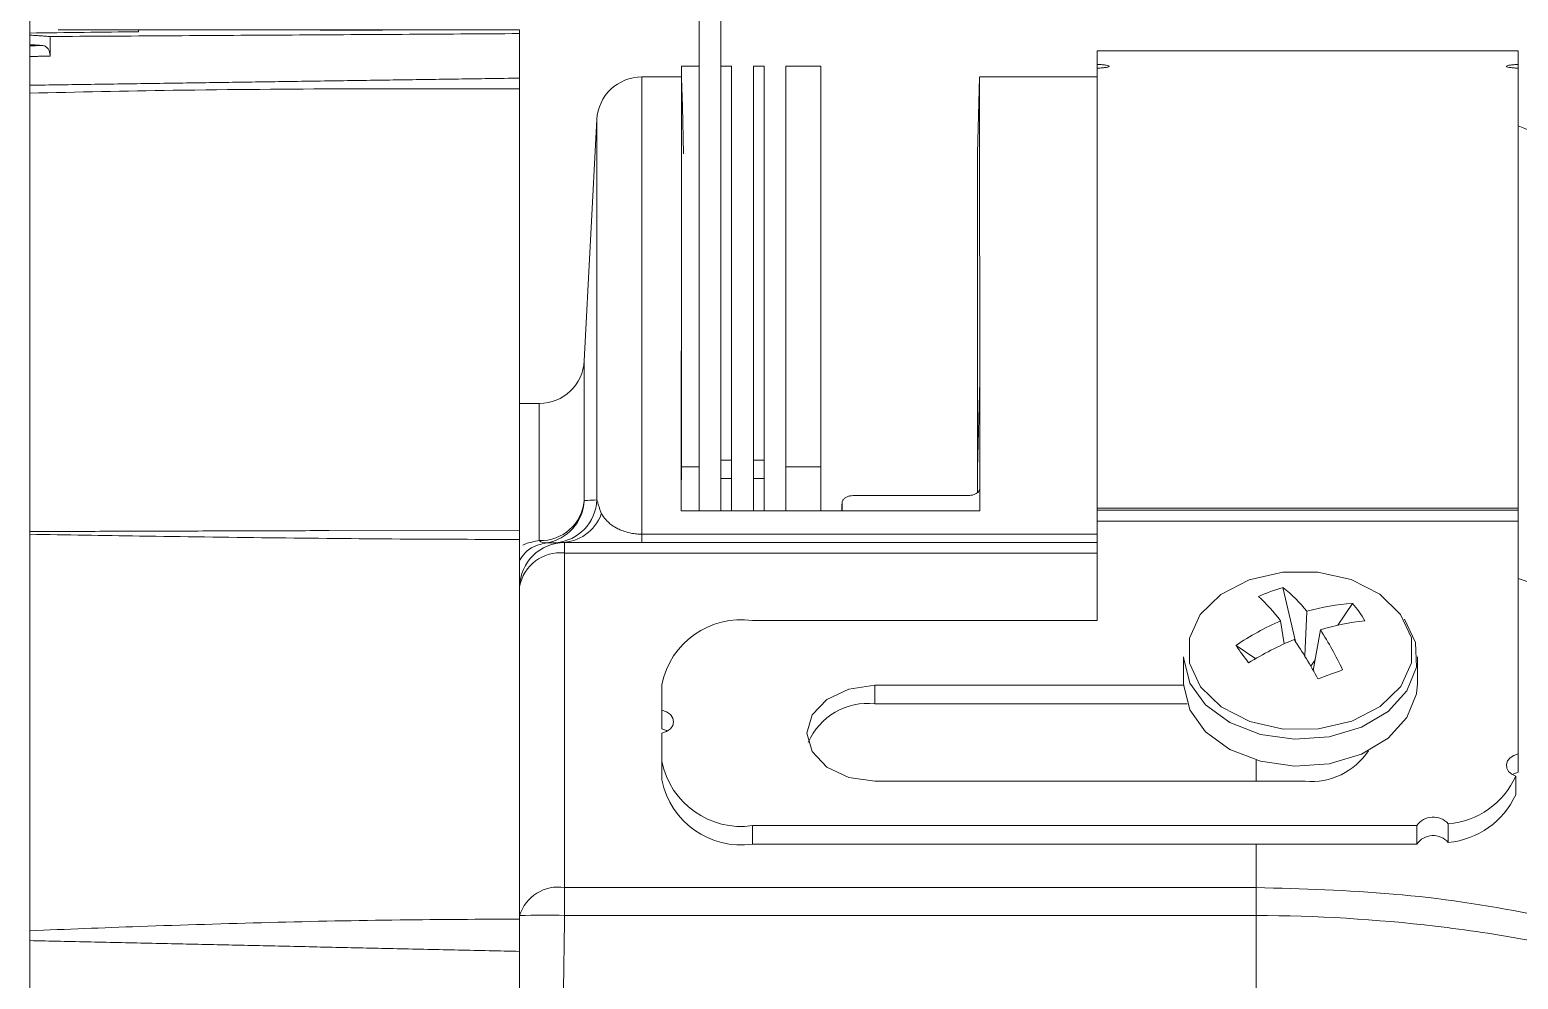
# Model space of a CAD drawing. Extents: x 2 to 136, y 1 to 99.
# Drawn here: x 10.863 to 12.914, y 47.407 to 48.715 of the extents above; entities that cross this region are included whole.
import ezdxf

# ---------------------------------------------------------------- set-up
doc = ezdxf.new("R2010")
doc.units = 0
doc.header["$MEASUREMENT"] = 0
doc.linetypes.add('SLD-Solid', pattern=[0])
doc.layers.add('OBJECT', color=7, linetype='CONTINUOUS')

msp = doc.modelspace()

# ---------------------------------------------------------------- linework, layer by layer
at = {"layer": 'OBJECT', "linetype": 'SLD-Solid', "lineweight": 15}
for p, q in [((10.8633, 53.47), (10.8633, 44.4974)), ((11.7855, 48.815), (11.7855, 48.6335)), ((11.8155, 48.815), (11.8155, 48.6335)), ((10.9023, 48.715), (11.3743, 48.715)), ((11.0133, 48.715), (11.0133, 48.7123)), ((11.2633, 48.7143), (11.2633, 48.715)), ((11.5383, 48.715), (11.5383, 48.7097)), ((11.5383, 48.7097), (11.5383, 48.6483)), ((12.9142, 48.686), (12.3342, 48.686)), ((12.3342, 48.686), (12.3342, 48.6672)), ((12.3342, 48.6621), (12.3342, 48.6672)), ((12.9142, 48.686), (12.9142, 48.6672)), ((12.9142, 48.6621), (12.9142, 48.6672)), ((11.7615, 48.65), (11.7066, 48.65)), ((11.7066, 48.65), (11.7066, 48.0198)), ((11.7855, 48.665), (11.7615, 48.665)), ((11.7615, 48.1128), (11.7615, 48.665)), ((11.8304, 48.665), (11.8155, 48.665)), ((11.8304, 48.665), (11.8304, 48.1217)), ((11.8753, 48.665), (11.8604, 48.665)), ((11.8604, 48.665), (11.8604, 48.1217)), ((11.8753, 48.665), (11.8753, 48.1217)), ((11.9533, 48.665), (11.9053, 48.665)), ((11.9053, 48.665), (11.9053, 48.1128)), ((11.9533, 48.665), (11.9533, 48.1128)), ((12.172, 48.6498), (12.1692, 48.5443)), ((12.3342, 48.65), (12.172, 48.65)), ((12.3342, 48.6621), (12.3342, 48.0558)), ((12.9142, 48.6621), (12.9142, 48.0558)), ((11.5383, 48.0171), (11.5383, 48.6337)), ((11.7855, 48.1128), (11.7855, 48.6335)), ((11.8155, 48.6335), (11.8155, 48.1217)), ((11.6447, 48.5912), (11.6273, 48.2588)), ((11.6447, 48.0671), (11.6447, 48.5912)), ((12.1692, 48.545), (12.1692, 48.1104)), ((11.6273, 48.2588), (11.6273, 48.066)), ((12.1724, 48.2309), (12.1692, 48.1104)), ((11.5654, 48.2), (11.5383, 48.2)), ((11.5654, 48.011), (11.5654, 48.2)), ((11.8155, 48.0965), (11.8155, 48.1217)), ((11.8155, 48.1217), (11.8304, 48.1217)), ((11.8304, 48.1217), (11.8304, 48.0965)), ((11.8604, 48.0965), (11.8604, 48.1217)), ((11.8604, 48.1217), (11.8753, 48.1217)), ((11.8753, 48.1217), (11.8753, 48.0965)), ((11.7615, 48.1128), (11.7855, 48.1128)), ((11.7615, 48.1128), (11.7615, 48.0948)), ((11.7855, 48.1128), (11.7855, 48.052)), ((11.8155, 48.052), (11.8155, 48.0965)), ((11.8304, 48.0965), (11.8155, 48.0965)), ((11.8304, 48.052), (11.8304, 48.0965)), ((11.8604, 48.052), (11.8604, 48.0965)), ((11.8753, 48.0965), (11.8604, 48.0965)), ((11.8753, 48.052), (11.8753, 48.0965)), ((11.9533, 48.1128), (11.9053, 48.1128)), ((11.9053, 48.052), (11.9053, 48.1128)), ((11.9533, 48.052), (11.9533, 48.1128)), ((11.7608, 48.052), (12.1726, 48.052)), ((12.3342, 48.053), (12.3342, 48.0558)), ((12.9142, 48.0558), (12.3342, 48.0558)), ((12.9142, 48.053), (12.3342, 48.053)), ((12.3342, 48.038), (12.3342, 48.053)), ((12.9142, 48.0558), (12.9142, 48.053)), ((12.9142, 48.053), (12.9142, 48.038)), ((12.3342, 48.038), (12.3342, 47.901)), ((12.9142, 48.038), (12.3342, 48.038)), ((12.9142, 48.038), (12.9142, 47.7171)), ((11.5383, 48.0253), (11.2757, 48.0251)), ((11.5383, 47.4894), (11.5383, 48.0126)), ((11.7066, 48.0082), (11.7066, 48.0198)), ((11.7066, 48.0198), (12.3342, 48.0198)), ((11.6003, 48.0082), (11.6003, 47.9939)), ((11.6003, 48.0082), (12.3342, 48.0082)), ((11.6003, 47.9939), (11.6003, 47.5329)), ((12.3342, 47.9939), (11.6003, 47.9939)), ((12.3342, 48.0082), (11.7066, 48.0082)), ((12.5901, 47.9463), (12.6073, 47.8718)), ((12.6201, 47.852), (12.6231, 47.9135)), ((12.6857, 47.9245), (12.6658, 47.8944)), ((12.3342, 47.901), (11.8592, 47.901)), ((12.5868, 47.9004), (12.5919, 47.8689)), ((12.6416, 47.8879), (12.6319, 47.8321)), ((12.4532, 47.8509), (12.4532, 47.8139)), ((12.5254, 47.8664), (12.5525, 47.8483)), ((12.6344, 47.8469), (12.6285, 47.8379)), ((12.7752, 47.8139), (12.7752, 47.8509)), ((11.7342, 47.8126), (11.7342, 47.7773)), ((12.4533, 47.8116), (12.0277, 47.8116)), ((12.0277, 47.7861), (12.0277, 47.8116)), ((12.4581, 47.7861), (12.0277, 47.7861)), ((11.7342, 47.7773), (11.7342, 47.7518)), ((11.7342, 47.7455), (11.7342, 47.7066)), ((11.7342, 47.6811), (11.7342, 47.7066)), ((12.5533, 47.7086), (12.5533, 47.6793)), ((12.9142, 47.6917), (12.9142, 47.7171)), ((12.9109, 47.6863), (12.9109, 47.6608)), ((12.0277, 47.6793), (12.6207, 47.6793)), ((12.7743, 47.6182), (11.8592, 47.6182)), ((11.8592, 47.6182), (11.8592, 47.5927)), ((12.7743, 47.6182), (12.7743, 47.5927)), ((12.8179, 47.5951), (12.8179, 47.6205)), ((12.7743, 47.5927), (11.8592, 47.5927)), ((12.5533, 47.5927), (12.5533, 47.5329)), ((11.6003, 47.4943), (11.6003, 47.5329)), ((11.6003, 47.5329), (12.5533, 47.5329)), ((12.5533, 47.4943), (12.5533, 47.5329)), ((12.5533, 47.4943), (11.6003, 47.4943)), ((12.5533, 47.4943), (12.5533, 47.2845))]:
    msp.add_line(p, q, dxfattribs=at)
at = {"layer": 'OBJECT', "linetype": 'SLD-Solid', "lineweight": 15, "flags": 128}
for points in [[(11.7642, 48.5442), (11.7625, 48.6094), (11.7615, 48.6481)], [(12.752, 47.9094), (12.7235, 47.9371), (12.6842, 47.9572), (12.6381, 47.9677), (12.5897, 47.9676), (12.5436, 47.957), (12.5045, 47.9368), (12.4761, 47.909), (12.4612, 47.8764), (12.4613, 47.8422), (12.4764, 47.8096), (12.5049, 47.7819), (12.5442, 47.7618), (12.5903, 47.7513), (12.6388, 47.7514), (12.6848, 47.7621), (12.7239, 47.7822), (12.7523, 47.81), (12.7672, 47.8426), (12.7671, 47.8769), (12.752, 47.9094)], [(12.9142, 47.9586), (13.0532, 47.9122), (13.0532, 47.9122), (13.0532, 47.9122)], [(12.4532, 47.8509), (12.4533, 47.8482), (12.4616, 47.8147), (12.4835, 47.7845), (12.5169, 47.7602), (12.5591, 47.744), (12.6061, 47.7372), (12.6539, 47.7406), (12.6981, 47.7538), (12.7349, 47.7756), (12.7609, 47.8041), (12.774, 47.8367), (12.7728, 47.8707), (12.7575, 47.9028), (12.7575, 47.9028)], [(12.0277, 47.8116), (11.9919, 47.8065), (11.9616, 47.7922), (11.9413, 47.7708), (11.9342, 47.7455), (11.9413, 47.7202), (11.9616, 47.6987), (11.9919, 47.6844), (12.0277, 47.6793)], [(12.4532, 47.8139), (12.4533, 47.8112), (12.4616, 47.7777), (12.4835, 47.7475), (12.5169, 47.7232), (12.5591, 47.707), (12.6061, 47.7002), (12.6539, 47.7036), (12.6981, 47.7168), (12.7349, 47.7386), (12.7609, 47.7671), (12.774, 47.7997), (12.7752, 47.8139)], [(11.7342, 47.7455), (11.7408, 47.7479), (11.746, 47.7516), (11.7493, 47.7562), (11.7504, 47.7614), (11.7493, 47.7665), (11.746, 47.7712), (11.7408, 47.7749), (11.7342, 47.7773)], [(11.7422, 47.7486), (11.7408, 47.7494), (11.7342, 47.7518)], [(12.9142, 47.7171), (12.908, 47.7149), (12.903, 47.7115), (12.8996, 47.7073), (12.8981, 47.7025), (12.8986, 47.6976), (12.901, 47.693), (12.9053, 47.6892), (12.9109, 47.6863)], [(12.9142, 47.6917), (12.908, 47.6895), (12.9063, 47.6885)]]:
    msp.add_lwpolyline(points, dxfattribs=at)
at = {"layer": 'OBJECT', "linetype": 'SLD-Solid', "lineweight": 15}
for centre, radius, start, end in [((11.5383, -1.945), 50.66, 90.59378, 90.76344), ((11.5383, -1.945), 50.66, 90, 90.31102), ((11.7066, 48.588), 0.062, 90, 177), ((12.5533, 47.65), 1, 60, 68.8415), ((11.5654, 48.262), 0.062, 270, 357), ((11.5672, 48.0713), 0.0603, 268.2795, 354.888), ((11.5654, 48.069), 0.062, 279.0482, 357.2006), ((11.5828, 48.0698), 0.062, 275.1284, 357.4891), ((11.5945, 48.0682), 0.0599, 270.5707, 340.0609), ((11.574, 48.0205), 0.0128, 227.879, 275.1694), ((11.6003, 47.9462), 0.062, 90.0044, 178.8482), ((11.5942, 47.9375), 0.0568, 83.8515, 169.9203), ((12.6499, 47.7283), 0.226, 105.3354, 114.4773), ((12.3797, 47.7428), 0.2603, 37.2772, 47.3006), ((12.4747, 47.7973), 0.1885, 38.0846, 52.2531), ((12.7005, 47.6555), 0.2694, 93.1357, 106.6987), ((12.5587, 47.8143), 0.1681, 30.8692, 40.958), ((11.8436, 47.7905), 0.1116, 81.9505, 168.5783), ((12.7304, 47.5682), 0.3619, 113.3804, 124.5152), ((12.7354, 47.5874), 0.3148, 95.901, 107.3382), ((12.2496, 47.6338), 0.4672, 25.2285, 32.9516), ((12.7781, 47.4628), 0.4467, 112.7482, 121.8014), ((12.0191, 47.4806), 0.7064, 28.7737, 33.9161), ((13.0257, 48.2105), 0.6072, 214.5186, 217.309), ((14.1676, 43.6506), 4.4415, 109.6742, 110.1388), ((12.0176, 47.6979), 0.0887, 83.4616, 156.9256), ((11.8436, 47.7287), 0.1116, 191.4217, 278.0495), ((12.6293, 47.7729), 0.0939, 264.7752, 326.6858), ((12.808, 47.7331), 0.113, 275.0063, 335.5224), ((11.8436, 47.7032), 0.1116, 191.4218, 278.0494), ((12.808, 47.7077), 0.113, 275.0063, 335.5225), ((12.797, 47.6023), 0.0277, 41.1414, 145.0385), ((12.797, 47.5768), 0.0277, 41.1418, 145.0385), ((11.5915, 47.478), 0.0556, 80.8363, 162.9667), ((11.57, 46.5638), 0.9311, 88.1341, 91.9489)]:
    msp.add_arc(centre, radius, start, end, dxfattribs=at)
for points in [[(10.8917, 48.7057), (11.5383, 48.7097)], [(10.8917, 48.7057), (10.8633, 48.7076)], [(10.8633, 48.6945), (10.8815, 48.6933)], [(10.8633, 48.6929), (10.8815, 48.6933)], [(10.8913, 48.6788), (10.8917, 48.7057)], [(10.8913, 48.6788), (10.8633, 48.6781)], [(10.8633, 48.6385), (11.5383, 48.6483)], [(12.3504, 48.6647), (12.3504, 48.6645)], [(12.1692, 48.1104), (12.1692, 48.1017)], [(12.1692, 48.1017), (12.1692, 48.1017)], [(12.1692, 48.1017), (12.1692, 48.0773)], [(11.9978, 48.0731), (12.1572, 48.0733)], [(11.6447, 48.0671), (11.6509, 48.0478)], [(11.9825, 48.0628), (11.9822, 48.052)], [(10.8633, 48.0235), (11.2755, 48.0248)], [(11.5951, 48.0083), (11.5883, 48.008)], [(11.5951, 48.0083), (11.6003, 48.0082)], [(11.6003, 47.4943), (11.5951, 47.159)], [(11.5383, 47.4449), (10.8633, 47.4598)]]:
    msp.add_open_spline(points, degree=1, dxfattribs=at)
for points, knots in [([(10.8815, 48.6933), (10.8829, 48.6929), (10.8855, 48.6923), (10.8886, 48.689), (10.8906, 48.6849), (10.8913, 48.6813), (10.8913, 48.6792), (10.8913, 48.6788)], [0, 0, 0, 0, 0.308562, 0.55172, 0.748639, 0.946745, 1, 1, 1, 1]), ([(12.3342, 48.6672), (12.3367, 48.6671), (12.3416, 48.6668), (12.347, 48.6662), (12.35, 48.6654), (12.3503, 48.6649), (12.3504, 48.6647)], [0, 0, 0, 0, 0.26891, 0.53767, 0.807263, 1, 1, 1, 1]), ([(12.9142, 48.6621), (12.9118, 48.6622), (12.9069, 48.6625), (12.9015, 48.6632), (12.8982, 48.664), (12.8977, 48.665), (12.8999, 48.6659), (12.9045, 48.6666), (12.9099, 48.667), (12.9133, 48.6671), (12.9142, 48.6672)], [0, 0, 0, 0, 0.134351, 0.268633, 0.402971, 0.540397, 0.675684, 0.814722, 0.949327, 1, 1, 1, 1]), ([(11.5383, 48.6483), (11.5383, 48.6466), (11.5383, 48.6432), (11.5383, 48.6388), (11.5383, 48.6355), (11.5383, 48.634), (11.5383, 48.6338), (11.5383, 48.6337)], [0, 0, 0, 0, 0.227367, 0.454729, 0.682095, 0.90946, 1, 1, 1, 1]), ([(11.7608, 48.052), (11.7609, 48.1032), (11.761, 48.2056), (11.7612, 48.3351), (11.7613, 48.4455), (11.7614, 48.5327), (11.7614, 48.5966), (11.7615, 48.6354), (11.7615, 48.6523), (11.7615, 48.6487), (11.7615, 48.6481)], [0, 0, 0, 0, 0.137227, 0.274455, 0.415669, 0.556883, 0.69411, 0.831338, 0.972552, 1, 1, 1, 1]), ([(12.172, 48.6498), (12.172, 48.6476), (12.172, 48.6431), (12.172, 48.6058), (12.1721, 48.5473), (12.1721, 48.4658), (12.1722, 48.3627), (12.1723, 48.2749), (12.1724, 48.2309)], [0, 0, 0, 0, 0.16721, 0.336689, 0.500178, 0.663667, 0.831834, 1, 1, 1, 1]), ([(12.3504, 48.6645), (12.35, 48.6642), (12.3491, 48.6636), (12.3445, 48.6628), (12.3392, 48.6623), (12.3355, 48.6621), (12.3342, 48.6621)], [0, 0, 0, 0, 0.287441, 0.57498, 0.857992, 1, 1, 1, 1]), ([(11.5383, 48.6337), (11.3792, 48.6338), (11.1542, 48.634), (10.9292, 48.6291), (10.8633, 48.6276)], [0, 0, 0, 0, 0.707064, 1, 1, 1, 1]), ([(12.1724, 48.2309), (12.1724, 48.2188), (12.1724, 48.1946), (12.1725, 48.1565), (12.1725, 48.1096), (12.1726, 48.0739), (12.1726, 48.052)], [0, 0, 0, 0, 0.218765, 0.43753, 0.656295, 1, 1, 1, 1]), ([(11.9978, 48.0731), (11.9962, 48.073), (11.9932, 48.0728), (11.9892, 48.0714), (11.9858, 48.0694), (11.9831, 48.0664), (11.9827, 48.0641), (11.9825, 48.0628)], [0, 0, 0, 0, 0.172261, 0.344036, 0.527768, 0.740235, 1, 1, 1, 1]), ([(12.1725, 48.0834), (12.1722, 48.082), (12.1717, 48.0793), (12.1681, 48.076), (12.1635, 48.074), (12.1598, 48.0733), (12.1576, 48.0733), (12.1572, 48.0733)], [0, 0, 0, 0, 0.292379, 0.559789, 0.754512, 0.950188, 1, 1, 1, 1]), ([(12.1725, 48.052), (12.1725, 48.0592), (12.1725, 48.0697), (12.1725, 48.0801), (12.1725, 48.0834)], [0, 0, 0, 0, 0.6749, 1, 1, 1, 1]), ([(11.6273, 48.066), (11.6289, 48.0661), (11.6337, 48.0665), (11.6403, 48.0668), (11.6447, 48.0671)], [0, 0, 0, 0, 0.33844, 1, 1, 1, 1]), ([(11.9825, 48.052), (11.9825, 48.0531), (11.9825, 48.0561), (11.9825, 48.0597), (11.9825, 48.0623), (11.9825, 48.0628)], [0, 0, 0, 0, 0.28187, 0.85045, 1, 1, 1, 1]), ([(11.6509, 48.0478), (11.6546, 48.0426), (11.6596, 48.0356), (11.6739, 48.0268), (11.6847, 48.0225), (11.697, 48.0203), (11.703, 48.0199), (11.7061, 48.0198), (11.7066, 48.0198)], [0, 0, 0, 0, 0.476054, 0.640497, 0.854535, 0.926507, 0.987724, 1, 1, 1, 1]), ([(11.5383, 48.0126), (11.4834, 48.0127), (11.3686, 48.013), (11.1939, 48.0148), (11.0239, 48.0171), (10.9137, 48.0189), (10.8633, 48.0197)], [0, 0, 0, 0, 0.243996, 0.510267, 0.776015, 1, 1, 1, 1]), ([(11.5383, 48.0243), (11.5383, 48.0242), (11.5383, 48.0238), (11.5383, 48.0173), (11.5383, 48.0126)], [0, 0, 0, 0, 0.266682, 1, 1, 1, 1]), ([(11.5428, 48.0048), (11.544, 48.0054), (11.5498, 48.0082), (11.5585, 48.0098), (11.5654, 48.011)], [0, 0, 0, 0, 0.217422, 1, 1, 1, 1]), ([(11.5751, 48.0078), (11.5714, 48.0069), (11.5553, 48.003), (11.5454, 47.9948), (11.5406, 47.9872), (11.5383, 47.9837)], [0, 0, 0, 0, 0.142492, 0.608092, 1, 1, 1, 1]), ([(11.5883, 48.008), (11.5875, 48.008), (11.5831, 48.008), (11.5786, 48.0079), (11.5757, 48.0078), (11.5751, 48.0078)], [0, 0, 0, 0, 0.169099, 0.845499, 1, 1, 1, 1]), ([(11.7066, 48.0082), (11.6967, 48.0082), (11.6769, 48.0082), (11.6471, 48.0082), (11.6155, 48.0082), (11.6028, 48.0083), (11.5951, 48.0083)], [0, 0, 0, 0, 0.167941, 0.334633, 0.594445, 1, 1, 1, 1]), ([(12.5533, 47.5329), (12.6164, 47.5311), (12.7446, 47.5275), (12.9134, 47.5025), (13.0136, 47.4786), (13.0544, 47.4688)], [0, 0, 0, 0, 0.365475, 0.741466, 1, 1, 1, 1]), ([(10.8633, 47.4734), (10.9137, 47.4754), (11.0238, 47.4798), (11.1939, 47.485), (11.3686, 47.4887), (11.4834, 47.4892), (11.5383, 47.4894)], [0, 0, 0, 0, 0.223952, 0.489724, 0.755991, 1, 1, 1, 1]), ([(11.5383, 47.4894), (11.5383, 47.4827), (11.5383, 47.4691), (11.5383, 47.453), (11.5383, 47.4449)], [0, 0, 0, 0, 0.499759, 1, 1, 1, 1]), ([(13.0515, 47.4341), (13.0515, 47.4341), (13.0114, 47.4427), (12.929, 47.462), (12.7636, 47.4863), (12.6359, 47.4943), (12.5533, 47.4943), (12.5533, 47.4943)], [0, 0, 0, 0, 0.000004, 0.259099, 0.518181, 0.999995, 1, 1, 1, 1]), ([(11.5383, 47.2772), (11.5383, 47.3085), (11.5383, 47.3644), (11.5383, 47.4203), (11.5383, 47.4449)], [0, 0, 0, 0, 0.56, 1, 1, 1, 1])]:
    msp.add_open_spline(points, degree=3, knots=knots, dxfattribs=at)

doc.saveas('drawing.dxf')
